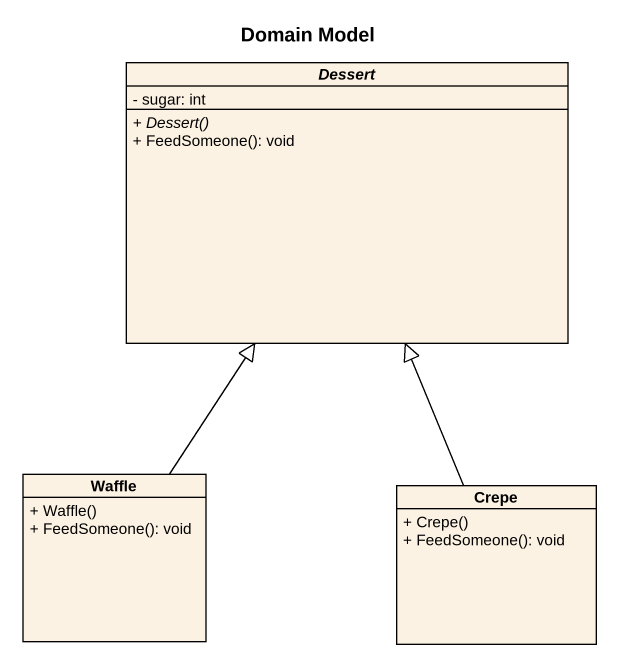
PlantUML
@startuml
title Domain Model
hide circle
hide empty members
skinparam classAttributeIconSize 0
abstract class Dessert {
  - sugar: int
  {abstract} + Dessert()
  + FeedSomeone(): void
}
class Waffle {
  + Waffle()
  + FeedSomeone(): void
}
class Crepe {
  + Crepe()
  + FeedSomeone(): void
}
Waffle -up-|> Dessert
Crepe -up-|> Dessert
@enduml
